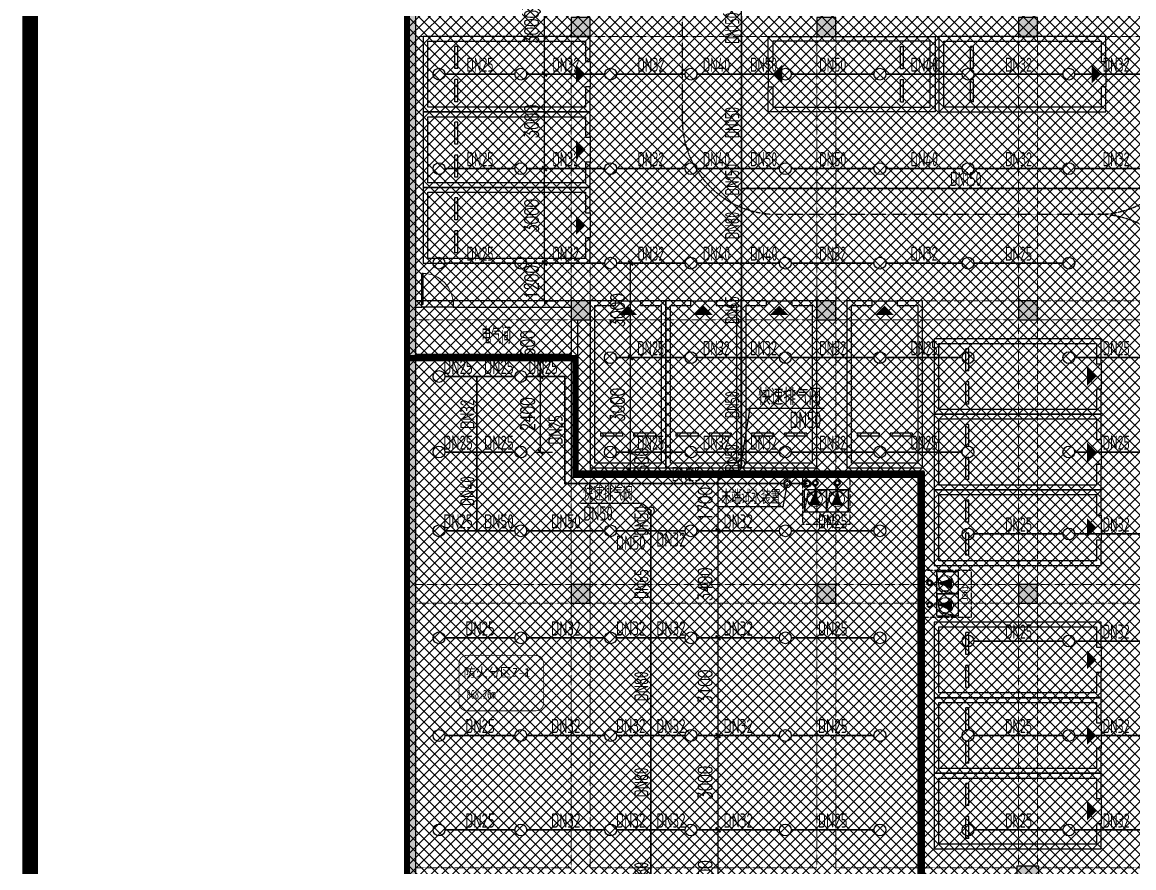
# Model space of a CAD drawing. Extents: x 6824721 to 16538177, y 2478193 to 6665639.
# Drawn here: x 8690830 to 8726125, y 2856001 to 2882850 of the extents above; entities that cross this region are included whole.
import ezdxf

# ---------------------------------------------------------------- set-up
doc = ezdxf.new("R2010")
doc.units = 0
doc.header["$LTSCALE"] = 10
for name, pattern in [('__DASH', [0.35, 0.25, -0.1]), ('DASH', [0.35, 0.25, -0.1]), ('DASHEDX2', [1.5, 1, -0.5]), ('排水', [1.1, 1, -0.1])]:
    doc.linetypes.add(name, pattern=pattern)
for name, color, linetype, lineweight in [('$0$A-PUB_HATCH', 8, 'Continuous', 0), ('GPS-污水', 2, '排水', 40), ('钢梁', 141, 'Continuous', 18)]:
    doc.layers.add(name, color=color, linetype=linetype, lineweight=lineweight)
for name, color, linetype in [('0-wo', 8, 'Continuous'), ('0-绿', 3, 'Continuous'), ('0-蓝', 5, 'Continuous'), ('00-停车位', 67, 'Continuous'), ('PUB_HATCH', 8, 'Continuous'), ('S-梁-虚线', 4, 'DASH'), ('W-DIM_喷淋', 3, 'Continuous'), ('W-EQUIP_喷头', 7, 'Continuous'), ('W-PIPE-喷淋中', 6, 'Continuous'), ('W-TEXT_喷淋', 7, 'Continuous'), ('W-TWT_DIM', 3, 'Continuous'), ('W-TWT_LEAD', 3, 'Continuous'), ('W-VALVE_喷淋', 7, 'Continuous'), ('W-VALVE_废水', 7, 'Continuous'), ('WALL', 9, 'Continuous'), ('排水', 224, 'DASHEDX2'), ('集水坑', 4, 'Continuous')]:
    doc.layers.add(name, color=color, linetype=linetype)
doc.styles.add('8B2_02', font='tssdeng.shx', dxfattribs={"width": 0.7, "bigfont": 'TSSDCHN.shx'})
doc.styles.add('_TCH_DIM_T3', font='SIMPLEX', dxfattribs={"width": 0.705882, "bigfont": 'GBCBIG'})
doc.styles.add('_TWT_PIPEDN', font='TSSDENG', dxfattribs={"width": 0.8, "height": 3.5, "bigfont": 'TSSDCHN'})
doc.styles.add('_TWT_SERIAL', font='TSSDENG', dxfattribs={"width": 0.8, "height": 3.5, "bigfont": 'TSSDCHN'})
doc.styles.get("Standard").update_dxf_attribs({"font": 'TSSDENG.shx', "width": 0.7, "bigfont": 'TSSDCHN.shx'})
doc.styles.add('黑体', font='simhei.ttf', dxfattribs={"width": 0.65})
doc.dimstyles.new('_TWT_ARCH&&150', dxfattribs={"dimtxt": 446.25, "dimasz": 150, "dimexe": 375, "dimexo": 450, "dimgap": 189.375, "dimtad": 1, "dimdec": 0, "dimzin": 0, "dimdsep": 46, "dimtxsty": '_TCH_DIM_T3', "dimblk": 'ARCHTICK', "dimcen": 0.09, "dimclrt": 7, "dimazin": 2, "dimtfac": 1, "dimtdec": 0, "dimtix": 1, "dimtmove": 2, "dimatfit": 3, "dimfxl": 0, "dimtolj": 1, "dimtzin": 0, "dimarcsym": 0})

# ---------------------------------------------------------------- blocks, each defined once
blk = doc.blocks.new('车位2400x5300')
at = {"layer": '00-停车位', "color": 251}
for p, q in [((-875, -1000), (-175, -1000)), ((-875, -1100), (-875, -1000)), ((-175, -1100), (-175, -1000)), ((175, -1000), (875, -1000)), ((175, -1100), (175, -1000)), ((875, -1100), (875, -1000)), ((-875, -1100), (-175, -1100)), ((175, -1100), (875, -1100)), ((400, -5300), (-400, -5300))]:
    blk.add_line(p, q, dxfattribs=at)
blk.add_lwpolyline([(400, -5150), (400, -5300), (1200, -5300), (1200, 0), (-1200, 0), (-1200, -5300), (-400, -5300), (-400, -5150), (-1050, -5150), (-1050, -150), (1050, -150), (1050, -5150), (400, -5150)], dxfattribs=at)
blk.add_lwpolyline([(0, -5150, 0, 600, 0), (0, -4850, 600, 600, 0)], format="xyseb", dxfattribs=at)
blk = doc.blocks.new('_FZH')
blk.add_lwpolyline([(-0.5, -0.5), (0.5, -0.5), (0.5, 0.5), (-0.5, 0.5)], close=True)
at = {"layer": 'PUB_HATCH'}
blk.add_solid([(-0.5, -0.5), (0.5, -0.5), (-0.5, 0.5), (0.5, 0.5)], dxfattribs=at)
blk = doc.blocks.new('$DorLib2D$00000001')
for p, q in [((0.45, 0.975), (0.5, 0.975)), ((0.45, 0), (0.45, 0.975)), ((0.5, 0), (0.5, 0.975)), ((0.5, 0), (0.45, 0))]:
    blk.add_line(p, q)
at = {"lineweight": 13}
blk.add_arc((0.475, 0), 0.975, 91.4693, 180, dxfattribs=at)
blk = doc.blocks.new('$SB01_1')
h = blk.add_hatch(color=256)
h.dxf.hatch_style = 1
h.paths.add_polyline_path([(-0.381, -0.323), (0.5, 0), (-0.381, 0.323)])
h.paths.add_polyline_path([(0, 0), (0.002, 0), (0.002, 0.001), (0, 0.001)], flags=24)
h.paths.add_polyline_path([(0, -0.002), (0.003, -0.002), (0.003, -0.001), (0, -0.001)], flags=24)
h.paths.add_polyline_path([(0, -0.003), (0.003, -0.003), (0.003, -0.002), (0, -0.002)], flags=24)
for p, q in [((0.5, 0), (-0.381, 0.323)), ((-0.381, 0.323), (-0.381, -0.323)), ((0.5, 0), (-0.381, -0.323))]:
    blk.add_line(p, q)
blk.add_circle((0, 0), 0.5)
at = {"flags": 1}
for tag, p in [('UNIT', (0, 0)), ('SPEC', (0, -0.002)), ('WHAT', (0, -0.003))]:
    blk.add_attdef(tag, p, '', height=0.001, dxfattribs=at)
blk = doc.blocks.new('人防集水坑')
at = {"layer": 'GPS-污水', "color": 8, "linetype": '排水', "const_width": 35}
for points in [[(307486, 701151), (307284, 701151)], [(307486, 700451), (307284, 700451)]]:
    blk.add_lwpolyline(points, dxfattribs=at)
at = {"layer": 'GPS-污水', "color": 8, "linetype": '排水'}
for centre in [(307561, 701151), (307561, 700451)]:
    blk.add_circle(centre, 75, dxfattribs=at)
at = {"layer": '集水坑', "color": 8, "linetype": 'DASH', "ltscale": 0.5}
blk.add_lwpolyline([(306241, 700051), (306241, 701551), (307741, 701551), (307741, 700051)], close=True, dxfattribs=at)
at = {"layer": '集水坑', "color": 8, "linetype": 'Continuous', "ltscale": 0.5}
for points in [[(306641, 701501), (306641, 700801), (307341, 700801), (307341, 701501)], [(306641, 700801), (306641, 700101), (307341, 700101), (307341, 700801)]]:
    blk.add_lwpolyline(points, close=True, dxfattribs=at)
at = {"layer": '集水坑', "color": 8, "linetype": 'DASH', "ltscale": 0.5}
for points in [[(307341, 700801), (307237, 701397), (306641, 701501)], [(307347, 700101), (307243, 700697), (306647, 700801)]]:
    blk.add_lwpolyline(points, dxfattribs=at)
at = {"layer": '$0$A-PUB_HATCH', "color": 8, "linetype": '排水', "xscale": -480.0000000000002, "yscale": 480.0000000000002, "zscale": 480.0000000000002, "rotation": 176.2535374729293}
for p in [(307045, 701164, 0), (307045, 700464, 0)]:
    blk.add_blockref('$SB01_1', p, dxfattribs=at)
blk = doc.blocks.new('42pk')
at = {"layer": '排水', "color": 8, "linetype": 'DASH'}
for points in [[(415901, 765434, 0, 0, 0), (416613, 766146, 160, 0, 0), (417037, 766570, 0, 0, 0)], [(419882, 765434, 0, 0, 0), (419170, 766146, 160, 0, 0), (418746, 766570, 0, 0, 0)], [(423732, 766465, 0, 0, 0), (423020, 765753, 160, 0, 0), (422596, 765329, 0, 0, 0)], [(423732, 762484, 0, 0, 0), (423020, 763196, 160, 0, 0), (422596, 763620, 0, 0, 0)]]:
    blk.add_lwpolyline(points, format="xyseb", dxfattribs=at)
at = {"layer": '集水坑', "color": 8, "linetype": 'Continuous'}
for p, rotation in [((1118692, 460434), 90), ((728732, 1465275), 180)]:
    blk.add_blockref('人防集水坑', p, dxfattribs=dict(at, rotation=rotation))
at = {"layer": '0-绿', "color": 8, "linetype": 'DASH', "style": '黑体'}
blk.add_text('JSK1', height=179.2, dxfattribs=at).set_placement((417666, 766787, 0))
blk.add_text('JSK1', height=179.2, rotation=90, dxfattribs=at).set_placement((422387, 764230, 0))
blk = doc.blocks.new('illuxck')
at = {"layer": '0-蓝', "color": 6, "linetype": 'DASH', "ltscale": 3, "const_width": 25}
blk.add_lwpolyline([(-88442, 759397), (-86253, 759397, 0.414214), (-86003, 759647), (-86003, 760906, 0.414214), (-86253, 761156), (-88442, 761156, 0.414214), (-88692, 760906), (-88692, 759647, 0.414214)], format="xyb", close=True, dxfattribs=at)
at = {"layer": '0-绿', "color": 6, "linetype": 'DASH', "style": '黑体'}
blk.add_text('防火分区Z-1', height=281.6, dxfattribs=at).set_placement((-88544, 760477))
at = {"layer": '0-绿', "color": 6, "linetype": 'DASH', "style": '黑体', "width": 0.65}
for s, height, p in [('868.26m', 281.6, (-88450, 759781)), ('2', 141, (-87528, 759968))]:
    blk.add_text(s, height=height, dxfattribs=at).set_placement(p)
blk = doc.blocks.new('jkytk')
at = {"layer": 'WALL', "color": 1, "const_width": 200}
for points in [[(8397664, 2936327), (8397664, 2880827), (8403014, 2880827), (8403014, 2877127), (8414015, 2877127), (8414015, 2855577), (8419664, 2855577), (8419664, 2833027), (8414964, 2833027), (8414964, 2828577), (8419664, 2828577), (8419664, 2819527)], [(8403014, 2880827), (8397664, 2880827), (8397664, 2833027), (8419664, 2833027), (8419664, 2855577), (8414015, 2855577), (8414015, 2877127), (8403014, 2877127), (8403014, 2880827)]]:
    blk.add_lwpolyline(points, dxfattribs=at)
blk = doc.blocks.new('LIANGMOBAN')
at = {"layer": 'S-梁-虚线', "color": 8, "lineweight": 18}
for p, q in [((1833841, 168428), (1838791, 168428)), ((1838791, 168428), (1838791, 160028)), ((1839391, 160028), (1839391, 168428)), ((1839391, 168428), (1846591, 168428)), ((1846591, 168428), (1846591, 160028)), ((1847191, 160028), (1847191, 168428)), ((1847191, 168428), (1852991, 168428)), ((1852991, 168428), (1852991, 160028)), ((1853591, 160028), (1853591, 168428)), ((1853591, 168428), (1861266, 168428)), ((1838791, 160028), (1833841, 160028)), ((1846591, 160028), (1839391, 160028)), ((1852991, 160028), (1847191, 160028)), ((1861266, 160028), (1853591, 160028)), ((1833841, 159428), (1838791, 159428)), ((1838791, 159428), (1838791, 151028)), ((1839391, 151028), (1839391, 159428)), ((1839391, 159428), (1846591, 159428)), ((1846591, 159428), (1846591, 151028)), ((1847191, 151028), (1847191, 159428)), ((1847191, 159428), (1852991, 159428)), ((1852991, 159428), (1852991, 151028)), ((1853591, 151028), (1853591, 159428)), ((1853591, 159428), (1861266, 159428)), ((1838791, 151028), (1833841, 151028)), ((1846591, 151028), (1839391, 151028)), ((1852991, 151028), (1847191, 151028)), ((1861266, 151028), (1853591, 151028)), ((1833841, 150428), (1838791, 150428)), ((1838791, 150428), (1838791, 142028)), ((1839391, 142028), (1839391, 150428)), ((1839391, 150428), (1846591, 150428)), ((1846591, 150428), (1846591, 142028)), ((1847191, 142028), (1847191, 150428)), ((1847191, 150428), (1852991, 150428)), ((1852991, 150428), (1852991, 142078)), ((1853591, 142078), (1853591, 150428)), ((1853591, 150428), (1861266, 150428)), ((1838791, 142028), (1833841, 142028)), ((1846591, 142028), (1839391, 142028)), ((1852941, 142028), (1847191, 142028)), ((1861266, 142028), (1853641, 142028))]:
    blk.add_line(p, q, dxfattribs=at)
blk = doc.blocks.new('_ArchTick')
at = {"color": 0, "linetype": 'ByBlock', "const_width": 0.4}
blk.add_lwpolyline([(-0.5, -0.5), (0.5, 0.5)], dxfattribs=at)
blk = doc.blocks.new('*D600')
at = {"layer": 'Defpoints', "color": 0, "transparency": 16777216}
for p in [(8709664, 2869201), (8710145, 2869201), (8709664, 2868601)]:
    blk.add_point(p, dxfattribs=at)
at = {"layer": 'W-TWT_DIM', "color": 0, "lineweight": -2, "transparency": 16777216}
for p, q in [((8710114, 2869201), (8710520, 2869201)), ((8710145, 2868601), (8710145, 2869201)), ((8710114, 2868601), (8710520, 2868601))]:
    blk.add_line(p, q, dxfattribs=at)
at = {"layer": 'W-TWT_DIM', "color": 0, "lineweight": -2, "transparency": 16777216, "xscale": 150, "yscale": 150, "zscale": 150}
for p, rotation in [((8710145, 2869201), 90), ((8710145, 2868601), 270)]:
    blk.add_blockref('_ArchTick', p, dxfattribs=dict(at, rotation=rotation))
at = {"layer": 'W-TWT_DIM', "color": 7, "transparency": 16777216, "insert": (8710496, 2868928), "char_height": 446.2, "attachment_point": 5, "rotation": 90, "style": '_TCH_DIM_T3'}
blk.add_mtext('\\A1;600', dxfattribs=at)
blk = doc.blocks.new('*D601')
at = {"layer": 'Defpoints', "color": 0, "transparency": 16777216}
for p in [(8709664, 2872201), (8710145, 2872201), (8709664, 2869201)]:
    blk.add_point(p, dxfattribs=at)
at = {"layer": 'W-TWT_DIM', "color": 0, "lineweight": -2, "transparency": 16777216}
for p, q in [((8710114, 2872201), (8710520, 2872201)), ((8710145, 2869201), (8710145, 2872201)), ((8710114, 2869201), (8710520, 2869201))]:
    blk.add_line(p, q, dxfattribs=at)
at = {"layer": 'W-TWT_DIM', "color": 0, "lineweight": -2, "transparency": 16777216, "xscale": 150, "yscale": 150, "zscale": 150}
for p, rotation in [((8710145, 2872201), 90), ((8710145, 2869201), 270)]:
    blk.add_blockref('_ArchTick', p, dxfattribs=dict(at, rotation=rotation))
at = {"layer": 'W-TWT_DIM', "color": 7, "transparency": 16777216, "insert": (8709733, 2870701), "char_height": 446.2, "attachment_point": 5, "rotation": 90, "style": '_TCH_DIM_T3'}
blk.add_mtext('\\A1;3000', dxfattribs=at)
blk = doc.blocks.new('*D602')
at = {"layer": 'Defpoints', "color": 0, "transparency": 16777216}
for p in [(8709664, 2875201), (8710145, 2875201), (8709664, 2872201)]:
    blk.add_point(p, dxfattribs=at)
at = {"layer": 'W-TWT_DIM', "color": 0, "lineweight": -2, "transparency": 16777216}
for p, q in [((8710114, 2875201), (8710520, 2875201)), ((8710145, 2872201), (8710145, 2875201)), ((8710114, 2872201), (8710520, 2872201))]:
    blk.add_line(p, q, dxfattribs=at)
at = {"layer": 'W-TWT_DIM', "color": 0, "lineweight": -2, "transparency": 16777216, "xscale": 150, "yscale": 150, "zscale": 150}
for p, rotation in [((8710145, 2875201), 90), ((8710145, 2872201), 270)]:
    blk.add_blockref('_ArchTick', p, dxfattribs=dict(at, rotation=rotation))
at = {"layer": 'W-TWT_DIM', "color": 7, "transparency": 16777216, "insert": (8709733, 2873701), "char_height": 446.2, "attachment_point": 5, "rotation": 90, "style": '_TCH_DIM_T3'}
blk.add_mtext('\\A1;3000', dxfattribs=at)
blk = doc.blocks.new('*D690')
at = {"layer": 'Defpoints', "color": 0, "transparency": 16777216}
for p in [(8712444, 2857201), (8712925, 2857201), (8712444, 2854201)]:
    blk.add_point(p, dxfattribs=at)
at = {"layer": 'W-TWT_DIM', "color": 0, "lineweight": -2, "transparency": 16777216}
for p, q in [((8712894, 2857201), (8713300, 2857201)), ((8712925, 2854201), (8712925, 2857201)), ((8712894, 2854201), (8713300, 2854201))]:
    blk.add_line(p, q, dxfattribs=at)
at = {"layer": 'W-TWT_DIM', "color": 0, "lineweight": -2, "transparency": 16777216, "xscale": 150, "yscale": 150, "zscale": 150}
for p, rotation in [((8712925, 2857201), 90), ((8712925, 2854201), 270)]:
    blk.add_blockref('_ArchTick', p, dxfattribs=dict(at, rotation=rotation))
at = {"layer": 'W-TWT_DIM', "color": 7, "transparency": 16777216, "insert": (8712512, 2855701), "char_height": 446.2, "attachment_point": 5, "rotation": 90, "style": '_TCH_DIM_T3'}
blk.add_mtext('\\A1;3000', dxfattribs=at)
blk = doc.blocks.new('*D691')
at = {"layer": 'Defpoints', "color": 0, "transparency": 16777216}
for p in [(8712444, 2860201), (8712925, 2860201), (8712444, 2857201)]:
    blk.add_point(p, dxfattribs=at)
at = {"layer": 'W-TWT_DIM', "color": 0, "lineweight": -2, "transparency": 16777216}
for p, q in [((8712894, 2860201), (8713300, 2860201)), ((8712925, 2857201), (8712925, 2860201)), ((8712894, 2857201), (8713300, 2857201))]:
    blk.add_line(p, q, dxfattribs=at)
at = {"layer": 'W-TWT_DIM', "color": 0, "lineweight": -2, "transparency": 16777216, "xscale": 150, "yscale": 150, "zscale": 150}
for p, rotation in [((8712925, 2860201), 90), ((8712925, 2857201), 270)]:
    blk.add_blockref('_ArchTick', p, dxfattribs=dict(at, rotation=rotation))
at = {"layer": 'W-TWT_DIM', "color": 7, "transparency": 16777216, "insert": (8712512, 2858701), "char_height": 446.2, "attachment_point": 5, "rotation": 90, "style": '_TCH_DIM_T3'}
blk.add_mtext('\\A1;3000', dxfattribs=at)
blk = doc.blocks.new('*D692')
at = {"layer": 'Defpoints', "color": 0, "transparency": 16777216}
for p in [(8712444, 2863301), (8712925, 2863301), (8712444, 2860201)]:
    blk.add_point(p, dxfattribs=at)
at = {"layer": 'W-TWT_DIM', "color": 0, "lineweight": -2, "transparency": 16777216}
for p, q in [((8712894, 2863301), (8713300, 2863301)), ((8712925, 2860201), (8712925, 2863301)), ((8712894, 2860201), (8713300, 2860201))]:
    blk.add_line(p, q, dxfattribs=at)
at = {"layer": 'W-TWT_DIM', "color": 0, "lineweight": -2, "transparency": 16777216, "xscale": 150, "yscale": 150, "zscale": 150}
for p, rotation in [((8712925, 2863301), 90), ((8712925, 2860201), 270)]:
    blk.add_blockref('_ArchTick', p, dxfattribs=dict(at, rotation=rotation))
at = {"layer": 'W-TWT_DIM', "color": 7, "transparency": 16777216, "insert": (8712512, 2861751), "char_height": 446.2, "attachment_point": 5, "rotation": 90, "style": '_TCH_DIM_T3'}
blk.add_mtext('\\A1;3100', dxfattribs=at)
blk = doc.blocks.new('*D693')
at = {"layer": 'Defpoints', "color": 0, "transparency": 16777216}
for p in [(8712444, 2866701), (8712925, 2866701), (8712444, 2863301)]:
    blk.add_point(p, dxfattribs=at)
at = {"layer": 'W-TWT_DIM', "color": 0, "lineweight": -2, "transparency": 16777216}
for p, q in [((8712894, 2866701), (8713300, 2866701)), ((8712925, 2863301), (8712925, 2866701)), ((8712894, 2863301), (8713300, 2863301))]:
    blk.add_line(p, q, dxfattribs=at)
at = {"layer": 'W-TWT_DIM', "color": 0, "lineweight": -2, "transparency": 16777216, "xscale": 150, "yscale": 150, "zscale": 150}
for p, rotation in [((8712925, 2866701), 90), ((8712925, 2863301), 270)]:
    blk.add_blockref('_ArchTick', p, dxfattribs=dict(at, rotation=rotation))
at = {"layer": 'W-TWT_DIM', "color": 7, "transparency": 16777216, "insert": (8712512, 2865001), "char_height": 446.2, "attachment_point": 5, "rotation": 90, "style": '_TCH_DIM_T3'}
blk.add_mtext('\\A1;3400', dxfattribs=at)
blk = doc.blocks.new('*D694')
at = {"layer": 'Defpoints', "color": 0, "transparency": 16777216}
for p in [(8712444, 2868401), (8712925, 2868401), (8712444, 2866701)]:
    blk.add_point(p, dxfattribs=at)
at = {"layer": 'W-TWT_DIM', "color": 0, "lineweight": -2, "transparency": 16777216}
for p, q in [((8712894, 2868401), (8713300, 2868401)), ((8712925, 2866701), (8712925, 2868401)), ((8712894, 2866701), (8713300, 2866701))]:
    blk.add_line(p, q, dxfattribs=at)
at = {"layer": 'W-TWT_DIM', "color": 0, "lineweight": -2, "transparency": 16777216, "xscale": 150, "yscale": 150, "zscale": 150}
for p, rotation in [((8712925, 2868401), 90), ((8712925, 2866701), 270)]:
    blk.add_blockref('_ArchTick', p, dxfattribs=dict(at, rotation=rotation))
at = {"layer": 'W-TWT_DIM', "color": 7, "transparency": 16777216, "insert": (8712512, 2867551), "char_height": 446.2, "attachment_point": 5, "rotation": 90, "style": '_TCH_DIM_T3'}
blk.add_mtext('\\A1;1700', dxfattribs=at)
blk = doc.blocks.new('*D866')
at = {"layer": 'Defpoints', "color": 0, "transparency": 16777216}
for p in [(8707008, 2875201), (8707415, 2875201), (8707008, 2874001)]:
    blk.add_point(p, dxfattribs=at)
at = {"layer": 'W-TWT_DIM', "color": 0, "lineweight": -2, "transparency": 16777216}
for p, q in [((8707415, 2875201), (8707415, 2875351)), ((8707415, 2874001), (8707415, 2875201)), ((8707458, 2875201), (8707790, 2875201)), ((8707415, 2874001), (8707415, 2873851)), ((8707458, 2874001), (8707790, 2874001))]:
    blk.add_line(p, q, dxfattribs=at)
at = {"layer": 'W-TWT_DIM', "color": 0, "lineweight": -2, "transparency": 16777216, "xscale": 150, "yscale": 150, "zscale": 150}
for p, rotation in [((8707415, 2875201), 270), ((8707415, 2874001), 90)]:
    blk.add_blockref('_ArchTick', p, dxfattribs=dict(at, rotation=rotation))
at = {"layer": 'W-TWT_DIM', "color": 7, "transparency": 16777216, "insert": (8707002, 2874601), "char_height": 446.2, "attachment_point": 5, "rotation": 90, "style": '_TCH_DIM_T3'}
blk.add_mtext('\\A1;1200', dxfattribs=at)
blk = doc.blocks.new('*D867')
at = {"layer": 'Defpoints', "color": 0, "transparency": 16777216}
for p in [(8707008, 2878201), (8707415, 2878201), (8707008, 2875201)]:
    blk.add_point(p, dxfattribs=at)
at = {"layer": 'W-TWT_DIM', "color": 0, "lineweight": -2, "transparency": 16777216}
for p, q in [((8707415, 2875201), (8707415, 2878201)), ((8707458, 2878201), (8707790, 2878201)), ((8707458, 2875201), (8707790, 2875201))]:
    blk.add_line(p, q, dxfattribs=at)
at = {"layer": 'W-TWT_DIM', "color": 0, "lineweight": -2, "transparency": 16777216, "xscale": 150, "yscale": 150, "zscale": 150}
for p, rotation in [((8707415, 2878201), 90), ((8707415, 2875201), 270)]:
    blk.add_blockref('_ArchTick', p, dxfattribs=dict(at, rotation=rotation))
at = {"layer": 'W-TWT_DIM', "color": 7, "transparency": 16777216, "insert": (8707002, 2876701), "char_height": 446.2, "attachment_point": 5, "rotation": 90, "style": '_TCH_DIM_T3'}
blk.add_mtext('\\A1;3000', dxfattribs=at)
blk = doc.blocks.new('*D868')
at = {"layer": 'Defpoints', "color": 0, "transparency": 16777216}
for p in [(8707008, 2881201), (8707415, 2881201), (8707008, 2878201)]:
    blk.add_point(p, dxfattribs=at)
at = {"layer": 'W-TWT_DIM', "color": 0, "lineweight": -2, "transparency": 16777216}
for p, q in [((8707415, 2878201), (8707415, 2881201)), ((8707458, 2881201), (8707790, 2881201)), ((8707458, 2878201), (8707790, 2878201))]:
    blk.add_line(p, q, dxfattribs=at)
at = {"layer": 'W-TWT_DIM', "color": 0, "lineweight": -2, "transparency": 16777216, "xscale": 150, "yscale": 150, "zscale": 150}
for p, rotation in [((8707415, 2881201), 90), ((8707415, 2878201), 270)]:
    blk.add_blockref('_ArchTick', p, dxfattribs=dict(at, rotation=rotation))
at = {"layer": 'W-TWT_DIM', "color": 7, "transparency": 16777216, "insert": (8707002, 2879701), "char_height": 446.2, "attachment_point": 5, "rotation": 90, "style": '_TCH_DIM_T3'}
blk.add_mtext('\\A1;3000', dxfattribs=at)
blk = doc.blocks.new('*D869')
at = {"layer": 'Defpoints', "color": 0, "transparency": 16777216}
for p in [(8707008, 2884201), (8707415, 2884201), (8707008, 2881201)]:
    blk.add_point(p, dxfattribs=at)
at = {"layer": 'W-TWT_DIM', "color": 0, "lineweight": -2, "transparency": 16777216}
for p, q in [((8707415, 2881201), (8707415, 2884201)), ((8707458, 2884201), (8707790, 2884201)), ((8707458, 2881201), (8707790, 2881201))]:
    blk.add_line(p, q, dxfattribs=at)
at = {"layer": 'W-TWT_DIM', "color": 0, "lineweight": -2, "transparency": 16777216, "xscale": 150, "yscale": 150, "zscale": 150}
for p, rotation in [((8707415, 2884201), 90), ((8707415, 2881201), 270)]:
    blk.add_blockref('_ArchTick', p, dxfattribs=dict(at, rotation=rotation))
at = {"layer": 'W-TWT_DIM', "color": 7, "transparency": 16777216, "insert": (8707002, 2882701), "char_height": 446.2, "attachment_point": 5, "rotation": 90, "style": '_TCH_DIM_T3'}
blk.add_mtext('\\A1;3000', dxfattribs=at)
blk = doc.blocks.new('*D915')
at = {"layer": 'Defpoints', "color": 0, "transparency": 16777216}
for p in [(8706664, 2871601), (8707291, 2871601), (8706664, 2869201)]:
    blk.add_point(p, dxfattribs=at)
at = {"layer": 'W-TWT_DIM', "color": 0, "lineweight": -2, "transparency": 16777216}
for p, q in [((8707114, 2871601), (8707666, 2871601)), ((8707291, 2869201), (8707291, 2871601)), ((8707114, 2869201), (8707666, 2869201))]:
    blk.add_line(p, q, dxfattribs=at)
at = {"layer": 'W-TWT_DIM', "color": 0, "lineweight": -2, "transparency": 16777216, "xscale": 150, "yscale": 150, "zscale": 150}
for p, rotation in [((8707291, 2871601), 90), ((8707291, 2869201), 270)]:
    blk.add_blockref('_ArchTick', p, dxfattribs=dict(at, rotation=rotation))
at = {"layer": 'W-TWT_DIM', "color": 7, "transparency": 16777216, "insert": (8706879, 2870401), "char_height": 446.2, "attachment_point": 5, "rotation": 90, "style": '_TCH_DIM_T3'}
blk.add_mtext('\\A1;2400', dxfattribs=at)
blk = doc.blocks.new('*D916')
at = {"layer": 'Defpoints', "color": 0, "transparency": 16777216}
for p in [(8706664, 2872101), (8707291, 2872101), (8706664, 2871601)]:
    blk.add_point(p, dxfattribs=at)
at = {"layer": 'W-TWT_DIM', "color": 0, "lineweight": -2, "transparency": 16777216}
for p, q in [((8707114, 2872101), (8707666, 2872101)), ((8707291, 2871601), (8707291, 2872101)), ((8707114, 2871601), (8707666, 2871601))]:
    blk.add_line(p, q, dxfattribs=at)
at = {"layer": 'W-TWT_DIM', "color": 0, "lineweight": -2, "transparency": 16777216, "xscale": 150, "yscale": 150, "zscale": 150}
for p, rotation in [((8707291, 2872101), 90), ((8707291, 2871601), 270)]:
    blk.add_blockref('_ArchTick', p, dxfattribs=dict(at, rotation=rotation))
at = {"layer": 'W-TWT_DIM', "color": 7, "transparency": 16777216, "insert": (8706879, 2872656), "char_height": 446.2, "attachment_point": 5, "rotation": 90, "style": '_TCH_DIM_T3'}
blk.add_mtext('\\A1;500', dxfattribs=at)
blk = doc.blocks.new('$TwtSys$00000125')
blk.add_circle((0, 0, 0), 1)
blk = doc.blocks.new('$VALVE$00000524')
for p in [(75, 111), (0, 80)]:
    blk.add_line(p, (0, 111))
blk.add_lwpolyline([(-80, 0, 1), (80, 0, 1), (-80, 0, 0.376185)], format="xyb")
blk.add_circle((0, 0), 48)
for p in [(-80, 0), (80, 0)]:
    blk.add_point(p)
blk = doc.blocks.new('*X173')
at = {"color": 0}
for p, q in [((67765, 41337), (67838, 41410)), ((67846, 41260), (67765, 41341)), ((67766, 41321), (67854, 41409)), ((67828, 41261), (67766, 41323)), ((67861, 41263), (67768, 41356)), ((67769, 41358), (67817, 41406)), ((67770, 41307), (67868, 41405)), ((67874, 41268), (67773, 41369)), ((67776, 41295), (67880, 41399)), ((67799, 41272), (67777, 41294)), ((67885, 41275), (67780, 41380)), ((67784, 41285), (67890, 41391)), ((67894, 41283), (67788, 41389)), ((67793, 41277), (67898, 41382)), ((67902, 41293), (67798, 41397)), ((67804, 41269), (67906, 41371)), ((67908, 41304), (67809, 41403)), ((67816, 41264), (67911, 41359)), ((67913, 41318), (67822, 41408)), ((67830, 41261), (67914, 41345)), ((67915, 41333), (67838, 41410)), ((67848, 41260), (67914, 41327)), ((67913, 41353), (67858, 41408)), ((67872, 41267), (67908, 41303))]:
    blk.add_line(p, q, dxfattribs=at)
blk = doc.blocks.new('$VALVE$00000374')
at = {"elevation": 0}
blk.add_lwpolyline([(-63, 0, 1), (63, 0, 1), (-63, 0, 1.063538)], format="xyb", dxfattribs=at)
at = {"color": 7}
for radius in [6.64, 4.98]:
    blk.add_circle((0, 0, 0), radius, dxfattribs=at)
for p in [(-63, 0, 0), (63, 0, 0)]:
    blk.add_point(p)
at = {"color": 7, "xscale": 0.0637181236379547, "yscale": 0.0637181236379547, "zscale": 0.0637181236379547}
blk.add_blockref('*X173', (-4323, -2634, 0), dxfattribs=at)

msp = doc.modelspace()

# ---------------------------------------------------------------- hatches: boundary and pattern name
h = msp.add_hatch()
h.set_pattern_fill('ANSI37', color=8, scale=150)
h.set_pattern_definition([(45, (8303016.86, 2710265.2), (-168.3798, 168.3798), []), (135, (8303016.86, 2710265.2), (-168.3798, -168.3798), [])])
h.paths.add_polyline_path([(8824414.1, 2949451.5), (8824414.1, 2935151.5), (8842714.1, 2935151.5), (8842714.1, 2879526.5), (8827964.1, 2879526.5), (8827964.1, 2881476.5), (8830839.1, 2881476.5), (8830939.1, 2886876.5), (8804334.6, 2886876.5), (8804142.3, 2820149.7), (8833564.1, 2820152.3), (8833564.1, 2817714.5), (8841204.8, 2810768), (8839163.9, 2808501.4), (8843102.6, 2804955), (8820829.2, 2780217.9), (8820829.2, 2770055.4), (8785124.6, 2730401.5), (8708264.1, 2730401.5), (8708264.1, 2736351.5), (8695014.1, 2750701.5), (8695014.1, 2775001.5), (8703014.1, 2775002.8), (8703014.1, 2949451.5), (8712039.3, 2949451.5)])
at = {"layer": '0-wo'}
msp.add_hatch(color=8, dxfattribs=at).paths.add_polyline_path([(8703314.1, 2891701.5), (8703014.1, 2891701.5), (8703014.1, 2824401.5), (8703314.1, 2824401.5)])
at = {"layer": 'W-PIPE-喷淋中'}
for points in [[(8708064.1, 2871601.5), (8708064.1, 2871627.7), (8708090.3, 2871627.7)], [(8708064.1, 2871601.5), (8708090.3, 2871601.5), (8708090.3, 2871627.7)], [(8708064.1, 2868201.5), (8708064.1, 2868175.2), (8708037.8, 2868175.2)], [(8708064.1, 2868201.5), (8708037.8, 2868201.5), (8708037.8, 2868175.2)]]:
    msp.add_hatch(color=256, dxfattribs=at).paths.add_polyline_path(points)

# ---------------------------------------------------------------- linework, layer by layer
at = {"layer": '0-wo', "color": 8}
for p, q in [((8703014.1, 2891701.5), (8703014.1, 2824401.5)), ((8703314.1, 2891701.5), (8703314.1, 2824401.5)), ((8703514.1, 2874001.5), (8703314.1, 2874001.5)), ((8703314.1, 2874001.5), (8703314.1, 2873801.5)), ((8703314.1, 2873801.5), (8703514.1, 2873801.5)), ((8703514.1, 2873801.5), (8703514.1, 2874001.5)), ((8704514.1, 2874001.5), (8703514.1, 2874001.5)), ((8704514.1, 2873801.5), (8703514.1, 2873801.5)), ((8708264.1, 2874001.5), (8704514.1, 2874001.5)), ((8704514.1, 2874001.5), (8704514.1, 2873801.5)), ((8704514.1, 2873801.5), (8708264.1, 2873801.5)), ((8708264.1, 2873401.5), (8708264.1, 2872301.5)), ((8708464.1, 2873401.5), (8708464.1, 2872201.5)), ((8708264.1, 2872301.5), (8703314.1, 2872301.5)), ((8703314.1, 2872101.5), (8703314.1, 2872301.5)), ((8708264.1, 2872101.5), (8703314.1, 2872101.5)), ((8708264.1, 2872101.5), (8708264.1, 2868401.5)), ((8708464.1, 2872201.5), (8708464.1, 2868601.5)), ((8708464.1, 2868601.5), (8719464.1, 2868601.5)), ((8719464.1, 2868601.5), (8719464.1, 2849841.5)), ((8708264.1, 2868401.5), (8719264.1, 2868401.5)), ((8719264.1, 2868401.5), (8719264.1, 2849941.5))]:
    msp.add_line(p, q, dxfattribs=at)
at = {"layer": '0-wo', "color": 8, "const_width": 500, "flags": 128}
msp.add_lwpolyline([(8691080.4, 2969119.7), (8705176, 2967745.3), (8719304.3, 2966762.9), (8733454.4, 2966173.1), (8747615.4, 2965976.5), (8823194.8, 2965976.5), (8898774.1, 2965976.5), (8906244.1, 2965790.4), (8913695.6, 2965232.5), (8921110, 2964304.2), (8928469, 2963007.8), (8935754.4, 2961346.6), (8942947.9, 2959324.6), (8950031.8, 2956946.9), (8956988.6, 2954219.3), (8963800.8, 2951148.7), (8970451.7, 2947742.7), (8976924.7, 2944009.6), (8983203.8, 2939958.9), (8911619.7, 2861304.6), (8840035.6, 2782650.4), (8768451.5, 2703996.1), (8691080.4, 2726323), (8691080.4, 2847721.3)], close=True, dxfattribs=at)
at = {"layer": '0-wo', "color": 8, "linetype": '__DASH', "ltscale": 1.5}
for points in [[(8880089.1, 2937489), (8880089.1, 2892651.5, 0.4142136), (8883089.1, 2889651.5), (8894639.1, 2889651.5, 0.4142136), (8897639.1, 2892651.5), (8897639.1, 2937489, 0.4142136), (8894639.1, 2940489), (8714789.1, 2940489, 0.4142136), (8711789.1, 2937489), (8711789.1, 2879751.5, 0.4142136), (8714789.1, 2876751.5), (8724989.1, 2876751.5)], [(8724989.1, 2876751.5, 0.4142136), (8727989.1, 2879751.5)], [(8724989.1, 2876751.5, -0.4142136), (8727989.1, 2873751.5)]]:
    msp.add_lwpolyline(points, format="xyb", dxfattribs=at)
at = {"layer": 'W-DIM_喷淋'}
for p, q in [((8715122.6, 2868201.5), (8714983.1, 2867463.7)), ((8710510.2, 2867565.4), (8708553.1, 2867565.4)), ((8710800.3, 2867339.7), (8710510.2, 2867565.4)), ((8714983.1, 2867463.7), (8712933.9, 2867463.7))]:
    msp.add_line(p, q, dxfattribs=at)
at = {"layer": 'W-PIPE-喷淋中', "ltscale": 1.5, "const_width": 52.5}
for points in [[(8713673.8, 2884201.5), (8713673.8, 2881201.5)], [(8706476.6, 2881201.5), (8704251.6, 2881201.5)], [(8709326.6, 2881201.5), (8706851.6, 2881201.5)], [(8711876.6, 2881201.5), (8709701.6, 2881201.5)], [(8712251.6, 2881201.5), (8713673.8, 2881201.5)], [(8713673.8, 2881201.5), (8714876.6, 2881201.5)], [(8713673.8, 2881201.5), (8713673.8, 2878201.5)], [(8715251.6, 2881201.5), (8717876.6, 2881201.5)], [(8718251.6, 2881201.5), (8720676.6, 2881201.5)], [(8721051.6, 2881201.5), (8723876.6, 2881201.5)], [(8724251.6, 2881201.5), (8726876.6, 2881201.5)], [(8706476.6, 2878201.5), (8704251.6, 2878201.5)], [(8709326.6, 2878201.5), (8706851.6, 2878201.5)], [(8711876.6, 2878201.5), (8709701.6, 2878201.5)], [(8713673.8, 2878201.5), (8712251.6, 2878201.5)], [(8713673.8, 2878201.5), (8714876.6, 2878201.5)], [(8713673.8, 2877574), (8713673.8, 2878201.5)], [(8715251.6, 2878201.5), (8717876.6, 2878201.5)], [(8718251.6, 2878201.5), (8720676.6, 2878201.5)], [(8721051.6, 2878201.5), (8723876.6, 2878201.5)], [(8724251.6, 2878201.5), (8726876.6, 2878201.5)], [(8713673.8, 2877574), (8727989.1, 2877574)], [(8713673.8, 2875201.5), (8713673.8, 2877574)], [(8706476.6, 2875201.5), (8704251.6, 2875201.5)], [(8709326.6, 2875201.5), (8706851.6, 2875201.5)], [(8711876.6, 2875201.5), (8709701.6, 2875201.5)], [(8713673.8, 2875201.5), (8712251.6, 2875201.5)], [(8714876.6, 2875201.5), (8713673.8, 2875201.5)], [(8713673.8, 2872201.5), (8713673.8, 2875201.5)], [(8717876.6, 2875201.5), (8715251.6, 2875201.5)], [(8720676.6, 2875201.5), (8718251.6, 2875201.5)], [(8723876.6, 2875201.5), (8721051.6, 2875201.5)], [(8711876.6, 2872201.5), (8709689.1, 2872201.5)], [(8713673.8, 2872201.5), (8712251.6, 2872201.5)], [(8714876.6, 2872201.5), (8713673.8, 2872201.5)], [(8713673.8, 2869201.5), (8713673.8, 2872201.5)], [(8717876.6, 2872201.5), (8715251.6, 2872201.5)], [(8720676.6, 2872201.5), (8718251.6, 2872201.5)], [(8726876.6, 2872201.5), (8724251.6, 2872201.5)], [(8705264.1, 2871601.5), (8704251.6, 2871601.5)], [(8705264.1, 2869201.5), (8705264.1, 2871601.5)], [(8706476.6, 2871601.5), (8705264.1, 2871601.5)], [(8708064.1, 2871601.5), (8706851.6, 2871601.5)], [(8708064.1, 2871601.5), (8708064.1, 2868201.5)], [(8705264.1, 2869201.5), (8704251.6, 2869201.5)], [(8706476.6, 2869201.5), (8705264.1, 2869201.5)], [(8705264.1, 2866701.5), (8705264.1, 2869201.5)], [(8711876.6, 2869201.5), (8709689.1, 2869201.5)], [(8713673.8, 2869201.5), (8712251.6, 2869201.5)], [(8713671.2, 2868936.5), (8713673.8, 2869201.5)], [(8714876.6, 2869201.5), (8713673.8, 2869201.5)], [(8717876.6, 2869201.5), (8715251.6, 2869201.5)], [(8720676.6, 2869201.5), (8718251.6, 2869201.5)], [(8726876.6, 2869201.5), (8724251.6, 2869201.5)], [(8713670.1, 2868822.8), (8713671.2, 2868936.5)], [(8708064.1, 2868201.5), (8715002.6, 2868201.5)], [(8715242.6, 2868201.5), (8715762.3, 2868201.5)], [(8710789.1, 2867331), (8710789.1, 2866701.5)], [(8705264.1, 2866701.5), (8704251.6, 2866701.5)], [(8706476.6, 2866701.5), (8705264.1, 2866701.5)], [(8709326.6, 2866701.5), (8706851.6, 2866701.5)], [(8710789.1, 2866701.5), (8709701.6, 2866701.5)], [(8711876.6, 2866701.5), (8710789.1, 2866701.5)], [(8710789.1, 2866701.5), (8710789.1, 2863301.5)], [(8714876.6, 2866701.5), (8712251.6, 2866701.5)], [(8715251.6, 2866701.5), (8717876.6, 2866701.5)], [(8723876.6, 2866601.5), (8721051.6, 2866601.5)], [(8726876.6, 2866601.5), (8724251.6, 2866601.5)], [(8706476.6, 2863301.5), (8704251.6, 2863301.5)], [(8709326.6, 2863301.5), (8706851.6, 2863301.5)], [(8710789.1, 2863301.5), (8709701.6, 2863301.5)], [(8711876.6, 2863301.5), (8710789.1, 2863301.5)], [(8710789.1, 2863301.5), (8710789.1, 2860201.5)], [(8714876.6, 2863301.5), (8712251.6, 2863301.5)], [(8715251.6, 2863301.5), (8717876.6, 2863301.5)], [(8723876.6, 2863201.5), (8721051.6, 2863201.5)], [(8726876.6, 2863201.5), (8724251.6, 2863201.5)], [(8706476.6, 2860201.5), (8704251.6, 2860201.5)], [(8709326.6, 2860201.5), (8706851.6, 2860201.5)], [(8710789.1, 2860201.5), (8709701.6, 2860201.5)], [(8711876.6, 2860201.5), (8710789.1, 2860201.5)], [(8710789.1, 2860201.5), (8710789.1, 2857201.5)], [(8714876.6, 2860201.5), (8712251.6, 2860201.5)], [(8715251.6, 2860201.5), (8717876.6, 2860201.5)], [(8723876.6, 2860201.5), (8721051.6, 2860201.5)], [(8726876.6, 2860201.5), (8724251.6, 2860201.5)], [(8706476.6, 2857201.5), (8704251.6, 2857201.5)], [(8709326.6, 2857201.5), (8706851.6, 2857201.5)], [(8710789.1, 2857201.5), (8709701.6, 2857201.5)], [(8711876.6, 2857201.5), (8710789.1, 2857201.5)], [(8710789.1, 2857201.5), (8710789.1, 2854201.5)], [(8714876.6, 2857201.5), (8712251.6, 2857201.5)], [(8715251.6, 2857201.5), (8717876.6, 2857201.5)], [(8723876.6, 2857201.5), (8721051.6, 2857201.5)], [(8726876.6, 2857201.5), (8724251.6, 2857201.5)]]:
    msp.add_lwpolyline(points, dxfattribs=at)
at = {"layer": 'W-TWT_LEAD'}
for p, q in [((8713658.1, 2868822.9), (8713942.1, 2870591.9)), ((8713942.1, 2870591.9), (8716299.5, 2870591.9))]:
    msp.add_line(p, q, dxfattribs=at)
at = {"layer": 'W-VALVE_废水'}
for radius in [112.5, 75]:
    msp.add_circle((8715762.3, 2868201.5), radius, dxfattribs=at)

# ---------------------------------------------------------------- block references
msp.add_blockref('jkytk', (305383.7, -8645.8))
at = {"layer": '0-wo'}
for name, p in [('42pk', (8298472.7, 2100226.9)), ('illuxck', (8793390.5, 2101588.7))]:
    msp.add_blockref(name, p, dxfattribs=at)
at = {"layer": '0-wo', "color": 8}
for name, p, xscale, yscale, zscale, rotation in [('_FZH', (8708564.1, 2882701.5), 600, 600, 600, 90), ('_FZH', (8716364.1, 2882701.5), 600, 600, 600, 90), ('_FZH', (8722764.1, 2882701.5), 600, 600, 600, 90), ('$DorLib2D$00000001', (8704014.1, 2873901.5), 1000, -1000, 1000, 180), ('_FZH', (8708564.1, 2873701.5), 600, 600, 600, 90), ('_FZH', (8716364.1, 2873701.5), 600, 600, 600, 90), ('_FZH', (8722764.1, 2873701.5), 600, 600, 600, 90), ('_FZH', (8708564.1, 2864701.5), 600, 600, 600, 90), ('_FZH', (8716364.1, 2864701.5), 600, 600, 600, 90), ('_FZH', (8722764.1, 2864701.5), 600, 600, 600, 90), ('_FZH', (8722764.1, 2855701.5), 700, 700, 700, 90)]:
    msp.add_blockref(name, p, dxfattribs=dict(at, xscale=xscale, yscale=yscale, zscale=zscale, rotation=rotation))
for p, rotation in [((8703564.1, 2881201.5), 89.99999999229208), ((8719939.1, 2881201.5), 90), ((8703564.1, 2878801.5), 89.99999999229208), ((8703564.1, 2876401.5), 89.99999999229208), ((8710064.1, 2868701.5), 180), ((8712464.1, 2868701.5), 180), ((8714864.1, 2868701.5), 180), ((8718214.1, 2868701.5), 180), ((8719789.1, 2871601.5), 90), ((8719789.1, 2869201.5), 90), ((8719789.1, 2866801.5), 90), ((8719789.1, 2862601.5), 90), ((8719789.1, 2860201.5), 90), ((8719789.1, 2857801.5), 90)]:
    msp.add_blockref('车位2400x5300', p, dxfattribs=dict(at, rotation=rotation))
at = {"layer": '0-wo', "color": 8, "xscale": -1, "rotation": 269.9999999717713}
msp.add_blockref('车位2400x5300', (8719814.1, 2881201.5), dxfattribs=at)
at = {"layer": 'W-EQUIP_喷头', "xscale": 187.5, "yscale": 187.5, "zscale": 187.5}
for p in [(8704064.1, 2881201.5), (8706664.1, 2881201.5), (8709514.1, 2881201.5), (8712064.1, 2881201.5), (8715064.1, 2881201.5), (8718064.1, 2881201.5), (8720864.1, 2881201.5), (8724064.1, 2881201.5), (8704064.1, 2878201.5), (8706664.1, 2878201.5), (8709514.1, 2878201.5), (8712064.1, 2878201.5), (8715064.1, 2878201.5), (8718064.1, 2878201.5), (8720864.1, 2878201.5), (8724064.1, 2878201.5), (8704064.1, 2875201.5), (8706664.1, 2875201.5), (8709514.1, 2875201.5), (8712064.1, 2875201.5), (8715064.1, 2875201.5), (8718064.1, 2875201.5), (8720864.1, 2875201.5), (8724064.1, 2875201.5), (8709501.6, 2872201.5), (8712064.1, 2872201.5), (8715064.1, 2872201.5), (8718064.1, 2872201.5), (8720864.1, 2872201.5), (8724064.1, 2872201.5), (8704064.1, 2871601.5), (8706664.1, 2871601.5), (8704064.1, 2869201.5), (8706664.1, 2869201.5), (8709501.6, 2869201.5), (8712064.1, 2869201.5), (8715064.1, 2869201.5), (8718064.1, 2869201.5), (8720864.1, 2869201.5), (8724064.1, 2869201.5), (8704064.1, 2866701.5), (8706664.1, 2866701.5), (8709514.1, 2866701.5), (8712064.1, 2866701.5), (8715064.1, 2866701.5), (8718064.1, 2866701.5), (8720864.1, 2866601.5), (8724064.1, 2866601.5), (8704064.1, 2863301.5), (8706664.1, 2863301.5), (8709514.1, 2863301.5), (8712064.1, 2863301.5), (8715064.1, 2863301.5), (8718064.1, 2863301.5), (8720864.1, 2863201.5), (8724064.1, 2863201.5), (8704064.1, 2860201.5), (8706664.1, 2860201.5), (8709514.1, 2860201.5), (8712064.1, 2860201.5), (8715064.1, 2860201.5), (8718064.1, 2860201.5), (8720864.1, 2860201.5), (8724064.1, 2860201.5), (8704064.1, 2857201.5), (8706664.1, 2857201.5), (8709514.1, 2857201.5), (8712064.1, 2857201.5), (8715064.1, 2857201.5), (8718064.1, 2857201.5), (8720864.1, 2857201.5), (8724064.1, 2857201.5)]:
    msp.add_blockref('$TwtSys$00000125', p, dxfattribs=at)
at = {"layer": 'W-VALVE_喷淋', "xscale": -1.8, "yscale": -1.8, "zscale": 1.8}
for p, rotation in [((8713670.1, 2868822.8), 89.43489117493507), ((8710796.2, 2867335.7), 269.9999999997196)]:
    msp.add_blockref('$VALVE$00000374', p, dxfattribs=dict(at, rotation=rotation))
at = {"layer": 'W-VALVE_喷淋', "xscale": 1.5, "yscale": 1.5, "zscale": 1.5}
msp.add_blockref('$VALVE$00000524', (8715122.6, 2868201.5), dxfattribs=at)
at = {"layer": '钢梁', "color": 6}
msp.add_blockref('LIANGMOBAN', (6869472.7, 2713973), dxfattribs=at)

# ---------------------------------------------------------------- texts
at = {"layer": '0-wo', "color": 6, "style": '8B2_02', "width": 0.6}
msp.add_text('电气间', height=525, dxfattribs=at).set_placement((8705406.5, 2872639.4))
at = {"layer": 'W-DIM_喷淋', "color": 7, "style": '8B2_02', "width": 0.7}
for s, p in [('快速排气阀', (8708643.1, 2867655.4)), ('末端试水装置', (8713023.9, 2867553.7)), ('DN50', (8708643.1, 2867025.4))]:
    msp.add_text(s, height=450, dxfattribs=at).set_placement(p)
at = {"layer": 'W-TEXT_喷淋'}
for s, style, width, p in [('DN150', '_TWT_PIPEDN', 0.64, (8713598.8, 2882164.2)), ('DN150', '_TWT_PIPEDN', 0.64, (8713598.8, 2879164.2)), ('DN150', '_TWT_PIPEDN', 0.64, (8713598.8, 2877350.5)), ('DN80', '_TWT_PIPEDN', 0.64, (8713598.8, 2875961.3)), ('DN65', '_TWT_PIPEDN', 0.64, (8713598.8, 2873275)), ('DN50', '_TWT_PIPEDN', 0.64, (8713598.8, 2870275)), ('DN32', '8B2_02', 0.7, (8705189.1, 2869935)), ('DN25', '8B2_02', 0.7, (8707989.1, 2869435)), ('DN50', '_TWT_PIPEDN', 0.64, (8713596.9, 2868588.6)), ('DN40', '8B2_02', 0.7, (8705189.1, 2867485)), ('DN50', '8B2_02', 0.7, (8710714.1, 2866549.8)), ('DN65', '8B2_02', 0.7, (8710714.1, 2864535)), ('DN80', '8B2_02', 0.7, (8710714.1, 2861285)), ('DN80', '8B2_02', 0.7, (8710714.1, 2858235)), ('DN80', '8B2_02', 0.7, (8710714.1, 2855235))]:
    msp.add_text(s, height=450, rotation=90, dxfattribs=dict(at, style=style, width=width)).set_placement(p)
for s, style, width, p in [('DN25', '_TWT_PIPEDN', 0.64, (8704937.6, 2881276.5)), ('DN32', '_TWT_PIPEDN', 0.64, (8707662.6, 2881276.5)), ('DN32', '_TWT_PIPEDN', 0.64, (8710362.6, 2881276.5)), ('DN40', '_TWT_PIPEDN', 0.64, (8712442.5, 2881276.5)), ('DN50', '_TWT_PIPEDN', 0.64, (8713942.5, 2881276.5)), ('DN50', '_TWT_PIPEDN', 0.64, (8716137.6, 2881276.5)), ('DN40', '_TWT_PIPEDN', 0.64, (8719037.6, 2881276.5)), ('DN32', '_TWT_PIPEDN', 0.64, (8722037.6, 2881276.5)), ('DN32', '_TWT_PIPEDN', 0.64, (8725137.6, 2881276.5)), ('DN25', '_TWT_PIPEDN', 0.64, (8704937.6, 2878276.5)), ('DN32', '_TWT_PIPEDN', 0.64, (8707662.6, 2878276.5)), ('DN32', '_TWT_PIPEDN', 0.64, (8710362.6, 2878276.5)), ('DN40', '_TWT_PIPEDN', 0.64, (8712442.5, 2878276.5)), ('DN50', '_TWT_PIPEDN', 0.64, (8713942.5, 2878276.5)), ('DN50', '_TWT_PIPEDN', 0.64, (8716137.6, 2878276.5)), ('DN40', '_TWT_PIPEDN', 0.64, (8719037.6, 2878276.5)), ('DN32', '_TWT_PIPEDN', 0.64, (8722037.6, 2878276.5)), ('DN32', '_TWT_PIPEDN', 0.64, (8725137.6, 2878276.5)), ('DN150', '_TWT_PIPEDN', 0.64, (8720294.2, 2877649)), ('DN25', '_TWT_PIPEDN', 0.64, (8704937.6, 2875276.5)), ('DN32', '_TWT_PIPEDN', 0.64, (8707662.6, 2875276.5)), ('DN32', '_TWT_PIPEDN', 0.64, (8710362.6, 2875276.5)), ('DN40', '_TWT_PIPEDN', 0.64, (8712442.5, 2875276.5)), ('DN40', '_TWT_PIPEDN', 0.64, (8713942.5, 2875276.5)), ('DN32', '_TWT_PIPEDN', 0.64, (8716137.6, 2875276.5)), ('DN32', '_TWT_PIPEDN', 0.64, (8719037.6, 2875276.5)), ('DN25', '_TWT_PIPEDN', 0.64, (8722037.6, 2875276.5)), ('DN25', '_TWT_PIPEDN', 0.64, (8710356.4, 2872276.5)), ('DN32', '_TWT_PIPEDN', 0.64, (8712442.5, 2872276.5)), ('DN32', '_TWT_PIPEDN', 0.64, (8713942.5, 2872276.5)), ('DN32', '_TWT_PIPEDN', 0.64, (8716137.6, 2872276.5)), ('DN25', '_TWT_PIPEDN', 0.64, (8719037.6, 2872276.5)), ('DN25', '_TWT_PIPEDN', 0.64, (8725137.6, 2872276.5)), ('DN25', '8B2_02', 0.7, (8704197.6, 2871676.5)), ('DN25', '8B2_02', 0.7, (8705497.6, 2871676.5)), ('DN25', '8B2_02', 0.7, (8706897.6, 2871676.5)), ('DN25', '8B2_02', 0.7, (8704197.6, 2869276.5)), ('DN25', '8B2_02', 0.7, (8705497.6, 2869276.5)), ('DN25', '_TWT_PIPEDN', 0.64, (8710356.4, 2869276.5)), ('DN32', '_TWT_PIPEDN', 0.64, (8712442.5, 2869276.5)), ('DN32', '_TWT_PIPEDN', 0.64, (8713942.5, 2869276.5)), ('DN32', '_TWT_PIPEDN', 0.64, (8716137.6, 2869276.5)), ('DN25', '_TWT_PIPEDN', 0.64, (8719037.6, 2869276.5)), ('DN25', '_TWT_PIPEDN', 0.64, (8725137.6, 2869276.5)), ('DN25', '8B2_02', 0.7, (8711446.8, 2868276.5)), ('DN25', '8B2_02', 0.7, (8704197.6, 2866776.5)), ('DN50', '8B2_02', 0.7, (8705497.6, 2866776.5)), ('DN50', '8B2_02', 0.7, (8707622.6, 2866776.5)), ('DN32', '8B2_02', 0.7, (8713097.6, 2866776.5)), ('DN25', '8B2_02', 0.7, (8716097.6, 2866776.5)), ('DN25', '_TWT_PIPEDN', 0.64, (8722037.6, 2866676.5)), ('DN32', '_TWT_PIPEDN', 0.64, (8725137.6, 2866676.5)), ('DN50', '8B2_02', 0.7, (8709685.1, 2866097.1)), ('DN32', '8B2_02', 0.7, (8710960.1, 2866198.2)), ('DN25', '8B2_02', 0.7, (8704897.6, 2863376.5)), ('DN32', '8B2_02', 0.7, (8707622.6, 2863376.5)), ('DN32', '8B2_02', 0.7, (8709685.1, 2863376.5)), ('DN32', '8B2_02', 0.7, (8710960.1, 2863376.5)), ('DN32', '8B2_02', 0.7, (8713097.6, 2863376.5)), ('DN25', '8B2_02', 0.7, (8716097.6, 2863376.5)), ('DN25', '_TWT_PIPEDN', 0.64, (8722037.6, 2863276.5)), ('DN32', '_TWT_PIPEDN', 0.64, (8725137.6, 2863276.5)), ('DN25', '8B2_02', 0.7, (8704897.6, 2860276.5)), ('DN32', '8B2_02', 0.7, (8707622.6, 2860276.5)), ('DN32', '8B2_02', 0.7, (8709685.1, 2860276.5)), ('DN32', '8B2_02', 0.7, (8710960.1, 2860276.5)), ('DN32', '8B2_02', 0.7, (8713097.6, 2860276.5)), ('DN25', '8B2_02', 0.7, (8716097.6, 2860276.5)), ('DN25', '_TWT_PIPEDN', 0.64, (8722037.6, 2860276.5)), ('DN32', '_TWT_PIPEDN', 0.64, (8725137.6, 2860276.5)), ('DN25', '8B2_02', 0.7, (8704897.6, 2857276.5)), ('DN32', '8B2_02', 0.7, (8707622.6, 2857276.5)), ('DN32', '8B2_02', 0.7, (8709685.1, 2857276.5)), ('DN32', '8B2_02', 0.7, (8710960.1, 2857276.5)), ('DN32', '8B2_02', 0.7, (8713097.6, 2857276.5)), ('DN25', '8B2_02', 0.7, (8716097.6, 2857276.5)), ('DN25', '_TWT_PIPEDN', 0.64, (8722037.6, 2857276.5)), ('DN32', '_TWT_PIPEDN', 0.64, (8725137.6, 2857276.5))]:
    msp.add_text(s, height=450, dxfattribs=dict(at, style=style, width=width)).set_placement(p)
at = {"layer": 'W-TWT_LEAD', "color": 7, "style": '_TWT_SERIAL'}
for s, width, p in [('快速排气阀', 0.8, (8714200.4, 2870696.9)), ('DN50', 0.64, (8715199.5, 2869961.9))]:
    msp.add_text(s, height=525, dxfattribs=dict(at, width=width)).set_placement(p)

# ---------------------------------------------------------------- dimensions: what is measured, and where the dimension line sits
at = {"layer": 'W-TWT_DIM'}
for p1, p2, distance, picture, middle in [((8707008.4, 2881201.5), (8707008.4, 2884201.5), -406.4, '*D869', (8707002.3, 2882701.5)), ((8707008.4, 2878201.5), (8707008.4, 2881201.5), -406.4, '*D868', (8707002.3, 2879701.5)), ((8707008.4, 2875201.5), (8707008.4, 2878201.5), -406.4, '*D867', (8707002.3, 2876701.5)), ((8707008.4, 2874001.5), (8707008.4, 2875201.5), -406.4, '*D866', (8707002.3, 2874601.5)), ((8709664.1, 2872201.5), (8709664.1, 2875201.5), -481.1, '*D602', (8709732.7, 2873701.5)), ((8709664.1, 2869201.5), (8709664.1, 2872201.5), -481.1, '*D601', (8709732.7, 2870701.5)), ((8706664.1, 2869201.5), (8706664.1, 2871601.5), -627.2, '*D915', (8706878.8, 2870401.5)), ((8712443.5, 2866701.5), (8712443.5, 2868401.5), -481.1, '*D694', (8712512.1, 2867551.5)), ((8712443.5, 2863301.5), (8712443.5, 2866701.5), -481.1, '*D693', (8712512.1, 2865001.5)), ((8712443.5, 2860201.5), (8712443.5, 2863301.5), -481.1, '*D692', (8712512.1, 2861751.5)), ((8712443.5, 2857201.5), (8712443.5, 2860201.5), -481.1, '*D691', (8712512.1, 2858701.5)), ((8712443.5, 2854201.5), (8712443.5, 2857201.5), -481.1, '*D690', (8712512.1, 2855701.5))]:
    dim = msp.add_aligned_dim(p1=p1, p2=p2, distance=distance, dimstyle='_TWT_ARCH&&150', dxfattribs=at)
    dim.commit()
    dim.dimension.update_dxf_attribs({"geometry": picture, "text_midpoint": middle})
for base, p1, p2, picture, middle in [((8707291.3, 2872101.5), (8706664.1, 2871601.5), (8706664.1, 2872101.5), '*D916', (8706878.8, 2872656.5)), ((8710145.2, 2869201.5), (8709664.1, 2868601.5), (8709664.1, 2869201.5), '*D600', (8710495.7, 2868927.8))]:
    dim = msp.add_linear_dim(base=base, p1=p1, p2=p2, angle=90, dimstyle='_TWT_ARCH&&150', dxfattribs=at)
    dim.commit()
    dim.dimension.update_dxf_attribs({"geometry": picture, "text_midpoint": middle, "dimtype": 129})

doc.saveas('drawing.dxf')
